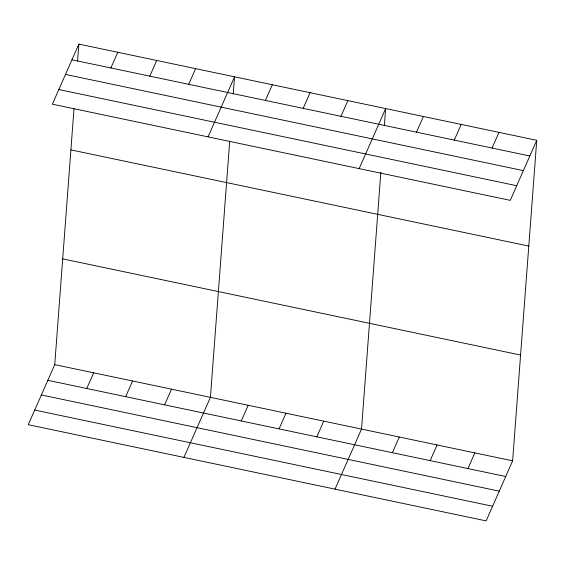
<?xml version="1.0" encoding="UTF-8"?>
<svg xmlns="http://www.w3.org/2000/svg" width="565" height="565" viewBox="0 0 565 565"><rect width="100%" height="100%" fill="white"/><g stroke="black" fill="none" stroke-linecap="round" stroke-linejoin="round"><path stroke-width="0.85" d="M536.75 140.304L510.259 200.363L52.376 104.172L78.867 44.112L536.75 140.304L512.625 460.828L486.133 520.888L28.25 424.696L54.741 364.637L74.008 108.607M77.575 61.31L78.867 44.112M229.694 141.314L210.42 397.343L183.929 457.403M233.253 94.016L234.546 76.819L208.054 136.878M380.859 172.198L361.522 429.082L335.031 489.142M384.355 125.755L385.648 108.558L359.156 168.617M110.874 67.969L117.788 52.291M149.789 76.141L156.703 60.462M188.71 84.319L195.624 68.64M86.749 388.494L93.663 372.815M125.663 396.665L132.577 380.994M265.409 100.429L272.323 84.75M164.584 404.844L171.499 389.165M303.186 108.367L310.1 92.688M340.956 116.298L347.871 100.626M241.283 420.953L248.197 405.282M279.054 428.892L285.968 413.213M416.511 132.175L423.425 116.496M316.831 436.83L323.745 421.151M454.288 140.106L461.202 124.427M492.059 148.044L498.973 132.365M392.385 452.699L399.3 437.02M430.156 460.63L437.07 444.959M467.933 468.569L474.847 452.89M71.953 59.791L529.836 155.975M65.491 74.439L523.374 170.623M58.838 89.524L516.721 185.715M70.908 149.887L528.791 246.072M62.701 258.869L520.584 355.053M54.741 364.637L512.625 460.828M47.827 380.316L505.71 476.507M41.365 394.963L499.248 491.147M34.712 410.056L492.595 506.24"/></g></svg>
